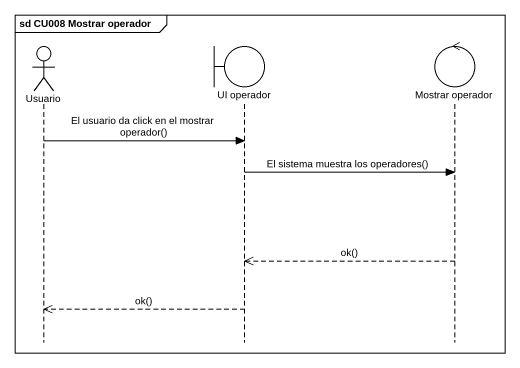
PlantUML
@startuml
mainframe sd CU008 Mostrar operador
hide footbox
actor Usuario
boundary "UI operador" as UI_operador
control "Mostrar operador" as Mostrar_operador

Usuario -> UI_operador : El usuario da click en el mostrar operador()
UI_operador -> Mostrar_operador : El sistema muestra los operadores()
Mostrar_operador -->> UI_operador : ok()
UI_operador -->> Usuario : ok()
@enduml
